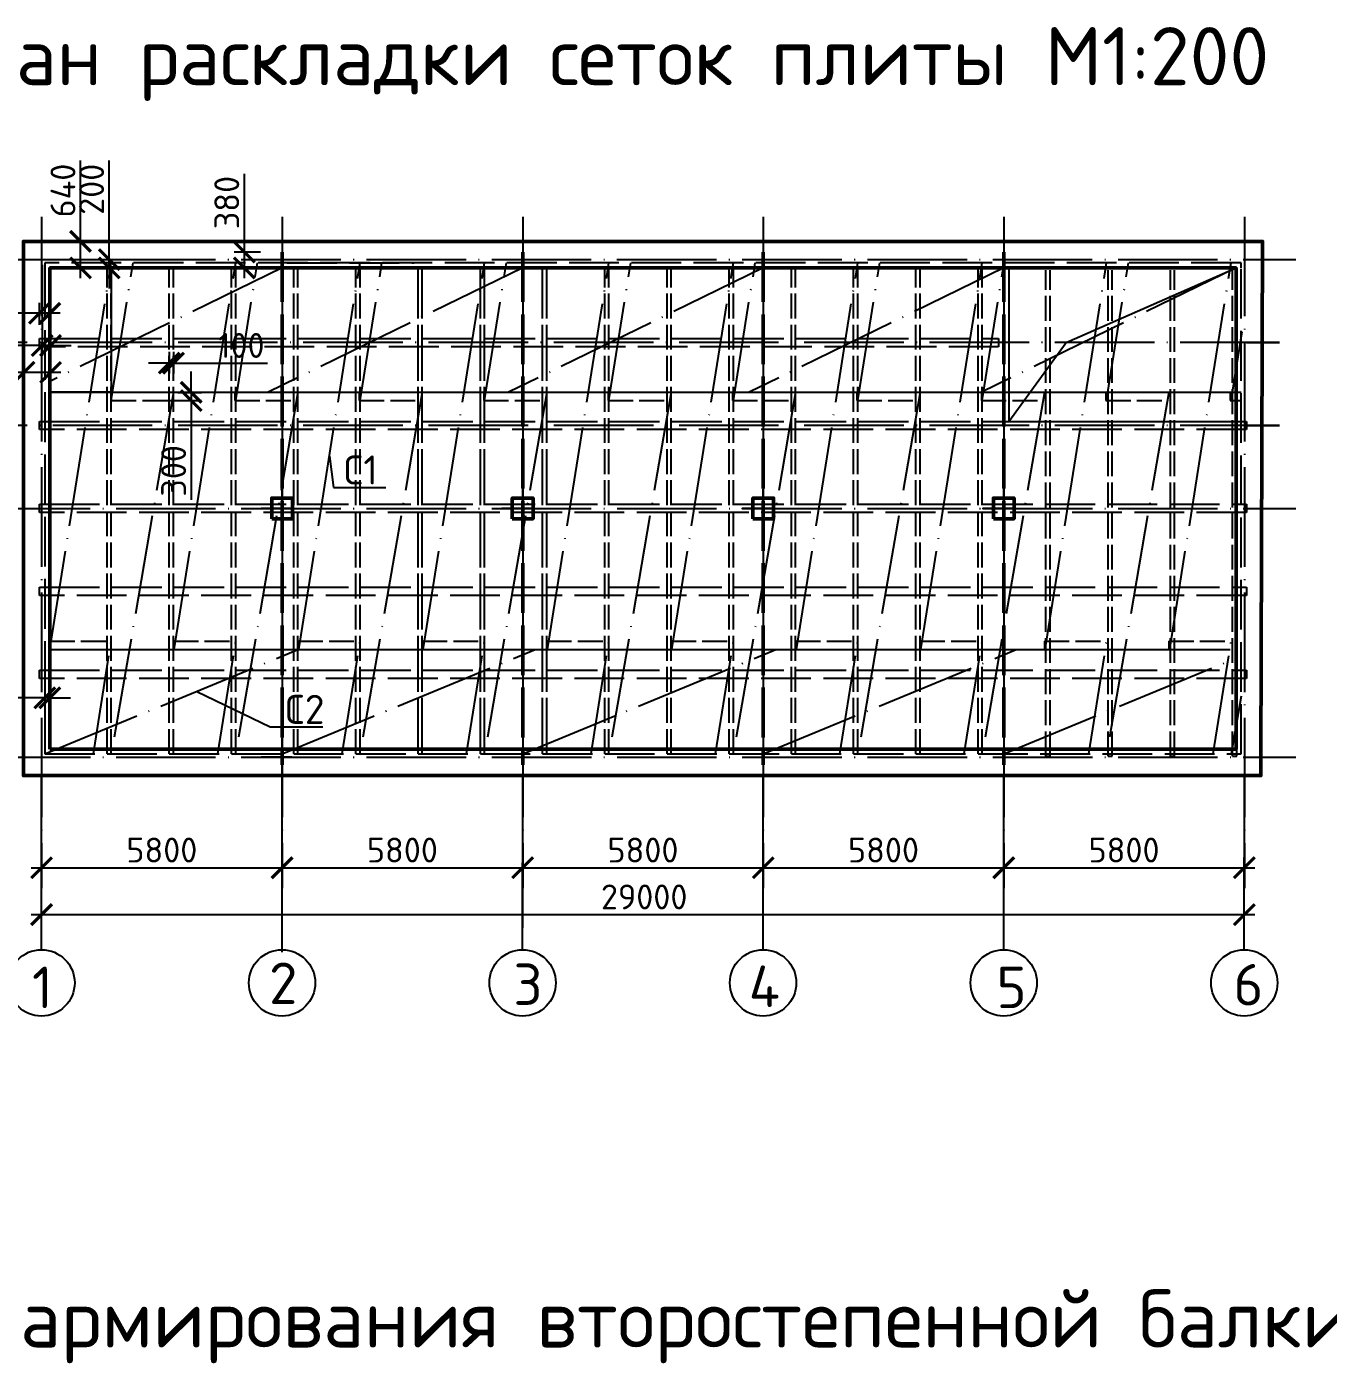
# Model space of a CAD drawing. Header units: millimetres. Extents: x -258556 to -95372, y 16759 to 83599.
# Drawn here: x -127914.4 to -127757.5, y 41656.3 to 41817.4 of the extents above; entities that cross this region are included whole.
import ezdxf

# ---------------------------------------------------------------- set-up
doc = ezdxf.new("R2010")
doc.units = ezdxf.units.MM
doc.header["$LTSCALE"] = 0.5
doc.linetypes.add('ACAD_ISO02W100', pattern=[15, 12, -3])
doc.linetypes.add('ACAD_ISO04W100', pattern=[30, 24, -3, 0, -3])
for name, color, linetype in [('оси', 7, 'ACAD_ISO04W100'), ('размеры', 7, 'Continuous'), ('Тонкий', 7, 'Continuous'), ('Штриховка', 7, 'ACAD_ISO02W100')]:
    doc.layers.add(name, color=color, linetype=linetype)
doc.layers.add('ТОЛСТЫЕ', color=1, linetype='Continuous', lineweight=50)
doc.layers.add('ТОНКИЕе', color=7, linetype='Continuous', lineweight=25)
doc.styles.add('3.5', font='isocpeur.ttf', dxfattribs={"height": 3.5})
doc.styles.add('Наклонный 5', font='isocpeur.ttf', dxfattribs={"oblique": 15, "height": 7})
doc.styles.add('Наклонный3.5', font='isocpeur.ttf', dxfattribs={"height": 3})
doc.dimstyles.new('СТРОИТЕЛЬНЫЙ', dxfattribs={"dimtxt": 3.5, "dimasz": 2.5, "dimexe": 1.25, "dimexo": 0.625, "dimtad": 1, "dimdec": 0, "dimlfac": 100, "dimdsep": 46, "dimtxsty": 'Наклонный3.5', "dimblk1": 'ARCHTICK', "dimblk2": 'ARCHTICK', "dimsah": 1, "dimcen": 0, "dimdle": 1.25, "dimadec": 0, "dimazin": 0, "dimtfac": 0.75, "dimtdec": 0, "dimtmove": 0, "dimatfit": 3, "dimldrblk": 'ARCHTICK', "dimfxl": 1, "dimtolj": 1, "dimtzin": 0, "dimarcsym": 0})

# ---------------------------------------------------------------- blocks, each defined once
blk = doc.blocks.new('_ArchTick')
at = {"color": 0, "linetype": 'ByBlock', "const_width": 0.15}
blk.add_lwpolyline([(-0.5, -0.5), (0.5, 0.5)], dxfattribs=at)
blk = doc.blocks.new('*D645')
at = {"layer": 'Defpoints', "color": 0, "transparency": 16777216}
for p in [(-127888.19, 41790.22), (-127885.64, 41790.22), (-127885.64, 41788.32)]:
    blk.add_point(p, dxfattribs=at)
at = {"layer": 'размеры', "color": 0, "lineweight": -2, "transparency": 16777216}
for p, q in [((-127888.19, 41790.22), (-127888.19, 41799.67)), ((-127886.26, 41790.22), (-127889.44, 41790.22)), ((-127888.19, 41787.07), (-127888.19, 41790.22)), ((-127886.26, 41788.32), (-127889.44, 41788.32))]:
    blk.add_line(p, q, dxfattribs=at)
at = {"layer": 'размеры', "color": 0, "lineweight": -2, "transparency": 16777216, "xscale": 2.5, "yscale": 2.5, "zscale": 2.5}
for p, rotation in [((-127888.19, 41790.22), 90), ((-127888.19, 41788.32), 270)]:
    blk.add_blockref('_ArchTick', p, dxfattribs=dict(at, rotation=rotation))
at = {"layer": 'размеры', "color": 0, "transparency": 16777216, "insert": (-127890.31, 41796.2), "char_height": 3, "attachment_point": 5, "rotation": 90, "style": 'Наклонный3.5'}
blk.add_mtext('\\A1;380', dxfattribs=at)
blk = doc.blocks.new('*D646')
at = {"layer": 'Defpoints', "color": 0, "transparency": 16777216}
for p in [(-127914.84, 41791.52), (-127907.94, 41791.52), (-127911.64, 41788.32)]:
    blk.add_point(p, dxfattribs=at)
at = {"layer": 'размеры', "color": 0, "lineweight": -2, "transparency": 16777216}
for p, q in [((-127907.94, 41791.52), (-127907.94, 41801.27)), ((-127914.21, 41791.52), (-127906.69, 41791.52)), ((-127907.94, 41787.07), (-127907.94, 41791.52)), ((-127911.01, 41788.32), (-127906.69, 41788.32))]:
    blk.add_line(p, q, dxfattribs=at)
at = {"layer": 'размеры', "color": 0, "lineweight": -2, "transparency": 16777216, "xscale": 2.5, "yscale": 2.5, "zscale": 2.5}
for p, rotation in [((-127907.94, 41791.52), 90), ((-127907.94, 41788.32), 270)]:
    blk.add_blockref('_ArchTick', p, dxfattribs=dict(at, rotation=rotation))
at = {"layer": 'размеры', "color": 0, "transparency": 16777216, "insert": (-127910.06, 41797.65), "char_height": 3, "attachment_point": 5, "rotation": 90, "style": 'Наклонный3.5'}
blk.add_mtext('\\A1;640', dxfattribs=at)
blk = doc.blocks.new('*D647')
at = {"layer": 'Defpoints', "color": 0, "transparency": 16777216}
for p in [(-127912.64, 41789.32), (-127904.48, 41789.32), (-127911.32, 41788.32)]:
    blk.add_point(p, dxfattribs=at)
at = {"layer": 'размеры', "color": 0, "lineweight": -2, "transparency": 16777216}
for p, q in [((-127904.48, 41789.32), (-127904.48, 41801.27)), ((-127912.01, 41789.32), (-127903.23, 41789.32)), ((-127904.48, 41788.32), (-127904.48, 41789.32)), ((-127910.7, 41788.32), (-127903.23, 41788.32)), ((-127904.48, 41788.32), (-127904.48, 41785.82))]:
    blk.add_line(p, q, dxfattribs=at)
at = {"layer": 'размеры', "color": 0, "lineweight": -2, "transparency": 16777216, "xscale": 2.5, "yscale": 2.5, "zscale": 2.5}
for p, rotation in [((-127904.48, 41789.32), 270), ((-127904.48, 41788.32), 90)]:
    blk.add_blockref('_ArchTick', p, dxfattribs=dict(at, rotation=rotation))
at = {"layer": 'размеры', "color": 0, "transparency": 16777216, "insert": (-127906.61, 41797.8), "char_height": 3, "attachment_point": 5, "rotation": 90, "style": 'Наклонный3.5'}
blk.add_mtext('\\A1;200', dxfattribs=at)
blk = doc.blocks.new('*D648')
at = {"layer": 'Defpoints', "color": 0, "transparency": 16777216}
for p in [(-127896.84, 41773.32), (-127900.54, 41772.32), (-127894.6, 41772.32)]:
    blk.add_point(p, dxfattribs=at)
at = {"layer": 'размеры', "color": 0, "lineweight": -2, "transparency": 16777216}
for p, q in [((-127894.6, 41773.32), (-127894.6, 41775.82)), ((-127896.21, 41773.32), (-127893.35, 41773.32)), ((-127894.6, 41773.32), (-127894.6, 41772.32)), ((-127899.91, 41772.32), (-127893.35, 41772.32)), ((-127894.6, 41772.32), (-127894.6, 41760.37))]:
    blk.add_line(p, q, dxfattribs=at)
at = {"layer": 'размеры', "color": 0, "lineweight": -2, "transparency": 16777216, "xscale": 2.5, "yscale": 2.5, "zscale": 2.5}
for p, rotation in [((-127894.6, 41773.32), 270), ((-127894.6, 41772.32), 90)]:
    blk.add_blockref('_ArchTick', p, dxfattribs=dict(at, rotation=rotation))
at = {"layer": 'размеры', "color": 0, "transparency": 16777216, "insert": (-127896.72, 41763.85), "char_height": 3, "attachment_point": 5, "rotation": 90, "style": 'Наклонный3.5'}
blk.add_mtext('\\A1;300', dxfattribs=at)
blk = doc.blocks.new('*D649')
at = {"layer": 'Defpoints', "color": 0, "transparency": 16777216}
for p in [(-127897.24, 41778.82), (-127896.74, 41778.82), (-127896.74, 41776.84)]:
    blk.add_point(p, dxfattribs=at)
at = {"layer": 'размеры', "color": 0, "lineweight": -2, "transparency": 16777216}
for p, q in [((-127897.24, 41778.2), (-127897.24, 41775.59)), ((-127896.74, 41778.2), (-127896.74, 41775.59)), ((-127897.24, 41776.84), (-127899.74, 41776.84)), ((-127897.24, 41776.84), (-127896.74, 41776.84)), ((-127896.74, 41776.84), (-127885.39, 41776.84))]:
    blk.add_line(p, q, dxfattribs=at)
at = {"layer": 'размеры', "color": 0, "lineweight": -2, "transparency": 16777216, "xscale": 2.5, "yscale": 2.5, "zscale": 2.5}
blk.add_blockref('_ArchTick', (-127897.24, 41776.84), dxfattribs=at)
at = {"layer": 'размеры', "color": 0, "lineweight": -2, "transparency": 16777216, "xscale": 2.5, "yscale": 2.5, "zscale": 2.5, "rotation": 180}
blk.add_blockref('_ArchTick', (-127896.74, 41776.84), dxfattribs=at)
at = {"layer": 'размеры', "color": 0, "transparency": 16777216, "insert": (-127888.56, 41778.97), "char_height": 3, "attachment_point": 5, "style": 'Наклонный3.5'}
blk.add_mtext('\\A1;100', dxfattribs=at)
blk = doc.blocks.new('*D662')
at = {"layer": 'Defpoints', "color": 0, "transparency": 16777216}
for p in [(-127912.89, 41782.85), (-127912.89, 41780.82), (-127911.64, 41780.82)]:
    blk.add_point(p, dxfattribs=at)
at = {"layer": 'размеры', "color": 0, "lineweight": -2, "transparency": 16777216}
for p, q in [((-127912.89, 41781.45), (-127912.89, 41784.1)), ((-127911.64, 41781.45), (-127911.64, 41784.1)), ((-127912.89, 41782.85), (-127922.34, 41782.85)), ((-127910.39, 41782.85), (-127912.89, 41782.85))]:
    blk.add_line(p, q, dxfattribs=at)
at = {"layer": 'размеры', "color": 0, "lineweight": -2, "transparency": 16777216, "xscale": 2.5, "yscale": 2.5, "zscale": 2.5, "rotation": 180}
blk.add_blockref('_ArchTick', (-127912.89, 41782.85), dxfattribs=at)
at = {"layer": 'размеры', "color": 0, "lineweight": -2, "transparency": 16777216, "xscale": 2.5, "yscale": 2.5, "zscale": 2.5}
blk.add_blockref('_ArchTick', (-127911.64, 41782.85), dxfattribs=at)
at = {"layer": 'размеры', "color": 0, "transparency": 16777216, "insert": (-127918.86, 41784.98), "char_height": 3, "attachment_point": 5, "style": 'Наклонный3.5'}
blk.add_mtext('\\A1;250', dxfattribs=at)
blk = doc.blocks.new('*D663')
at = {"layer": 'Defpoints', "color": 0, "transparency": 16777216}
for p in [(-127912.56, 41789.32), (-127911.56, 41788.32), (-127912.56, 41778.96)]:
    blk.add_point(p, dxfattribs=at)
at = {"layer": 'размеры', "color": 0, "lineweight": -2, "transparency": 16777216}
for p, q in [((-127912.56, 41788.7), (-127912.56, 41777.71)), ((-127911.56, 41787.7), (-127911.56, 41777.71)), ((-127912.56, 41778.96), (-127924.51, 41778.96)), ((-127911.56, 41778.96), (-127912.56, 41778.96)), ((-127911.56, 41778.96), (-127909.06, 41778.96))]:
    blk.add_line(p, q, dxfattribs=at)
at = {"layer": 'размеры', "color": 0, "lineweight": -2, "transparency": 16777216, "xscale": 2.5, "yscale": 2.5, "zscale": 2.5}
blk.add_blockref('_ArchTick', (-127912.56, 41778.96), dxfattribs=at)
at = {"layer": 'размеры', "color": 0, "lineweight": -2, "transparency": 16777216, "xscale": 2.5, "yscale": 2.5, "zscale": 2.5, "rotation": 180}
blk.add_blockref('_ArchTick', (-127911.56, 41778.96), dxfattribs=at)
at = {"layer": 'размеры', "color": 0, "transparency": 16777216, "insert": (-127921.04, 41781.08), "char_height": 3, "attachment_point": 5, "style": 'Наклонный3.5'}
blk.add_mtext('\\A1;200', dxfattribs=at)
blk = doc.blocks.new('*D664')
at = {"layer": 'Defpoints', "color": 0, "transparency": 16777216}
for p in [(-127914.76, 41789.32), (-127911.56, 41788.32), (-127914.76, 41775.73)]:
    blk.add_point(p, dxfattribs=at)
at = {"layer": 'размеры', "color": 0, "lineweight": -2, "transparency": 16777216}
for p, q in [((-127914.76, 41788.7), (-127914.76, 41774.48)), ((-127911.56, 41787.7), (-127911.56, 41774.48)), ((-127914.76, 41775.73), (-127924.51, 41775.73)), ((-127910.31, 41775.73), (-127914.76, 41775.73))]:
    blk.add_line(p, q, dxfattribs=at)
at = {"layer": 'размеры', "color": 0, "lineweight": -2, "transparency": 16777216, "xscale": 2.5, "yscale": 2.5, "zscale": 2.5, "rotation": 180}
blk.add_blockref('_ArchTick', (-127914.76, 41775.73), dxfattribs=at)
at = {"layer": 'размеры', "color": 0, "lineweight": -2, "transparency": 16777216, "xscale": 2.5, "yscale": 2.5, "zscale": 2.5}
blk.add_blockref('_ArchTick', (-127911.56, 41775.73), dxfattribs=at)
at = {"layer": 'размеры', "color": 0, "transparency": 16777216, "insert": (-127920.89, 41777.86), "char_height": 3, "attachment_point": 5, "style": 'Наклонный3.5'}
blk.add_mtext('\\A1;640', dxfattribs=at)
blk = doc.blocks.new('*D666')
at = {"layer": 'Defpoints', "color": 0, "transparency": 16777216}
for p in [(-127883.64, 41716.01), (-127912.64, 41708.13), (-127883.64, 41708.13)]:
    blk.add_point(p, dxfattribs=at)
at = {"layer": 'размеры', "color": 0, "lineweight": -2, "transparency": 16777216}
for p, q in [((-127912.64, 41708.75), (-127912.64, 41717.26)), ((-127883.64, 41708.75), (-127883.64, 41717.26)), ((-127913.89, 41716.01), (-127882.39, 41716.01))]:
    blk.add_line(p, q, dxfattribs=at)
at = {"layer": 'размеры', "color": 0, "lineweight": -2, "transparency": 16777216, "xscale": 2.5, "yscale": 2.5, "zscale": 2.5, "rotation": 180}
blk.add_blockref('_ArchTick', (-127912.64, 41716.01), dxfattribs=at)
at = {"layer": 'размеры', "color": 0, "lineweight": -2, "transparency": 16777216, "xscale": 2.5, "yscale": 2.5, "zscale": 2.5}
blk.add_blockref('_ArchTick', (-127883.64, 41716.01), dxfattribs=at)
at = {"layer": 'размеры', "color": 0, "transparency": 16777216, "insert": (-127898.14, 41718.14), "char_height": 3, "attachment_point": 5, "style": 'Наклонный3.5'}
blk.add_mtext('\\A1;5800', dxfattribs=at)
blk = doc.blocks.new('*D667')
at = {"layer": 'Defpoints', "color": 0, "transparency": 16777216}
for p in [(-127883.64, 41716.01), (-127854.64, 41716.01), (-127854.64, 41708.13)]:
    blk.add_point(p, dxfattribs=at)
at = {"layer": 'размеры', "color": 0, "lineweight": -2, "transparency": 16777216}
for p, q in [((-127883.64, 41716.64), (-127883.64, 41717.26)), ((-127854.64, 41708.75), (-127854.64, 41717.26)), ((-127884.89, 41716.01), (-127853.39, 41716.01))]:
    blk.add_line(p, q, dxfattribs=at)
at = {"layer": 'размеры', "color": 0, "lineweight": -2, "transparency": 16777216, "xscale": 2.5, "yscale": 2.5, "zscale": 2.5, "rotation": 180}
blk.add_blockref('_ArchTick', (-127883.64, 41716.01), dxfattribs=at)
at = {"layer": 'размеры', "color": 0, "lineweight": -2, "transparency": 16777216, "xscale": 2.5, "yscale": 2.5, "zscale": 2.5}
blk.add_blockref('_ArchTick', (-127854.64, 41716.01), dxfattribs=at)
at = {"layer": 'размеры', "color": 0, "transparency": 16777216, "insert": (-127869.14, 41718.14), "char_height": 3, "attachment_point": 5, "style": 'Наклонный3.5'}
blk.add_mtext('\\A1;5800', dxfattribs=at)
blk = doc.blocks.new('*D668')
at = {"layer": 'Defpoints', "color": 0, "transparency": 16777216}
for p in [(-127825.64, 41716.01), (-127854.64, 41711.12), (-127825.64, 41708.13)]:
    blk.add_point(p, dxfattribs=at)
at = {"layer": 'размеры', "color": 0, "lineweight": -2, "transparency": 16777216}
for p, q in [((-127854.64, 41711.74), (-127854.64, 41717.26)), ((-127825.64, 41708.75), (-127825.64, 41717.26)), ((-127855.89, 41716.01), (-127824.39, 41716.01))]:
    blk.add_line(p, q, dxfattribs=at)
at = {"layer": 'размеры', "color": 0, "lineweight": -2, "transparency": 16777216, "xscale": 2.5, "yscale": 2.5, "zscale": 2.5, "rotation": 180}
blk.add_blockref('_ArchTick', (-127854.64, 41716.01), dxfattribs=at)
at = {"layer": 'размеры', "color": 0, "lineweight": -2, "transparency": 16777216, "xscale": 2.5, "yscale": 2.5, "zscale": 2.5}
blk.add_blockref('_ArchTick', (-127825.64, 41716.01), dxfattribs=at)
at = {"layer": 'размеры', "color": 0, "transparency": 16777216, "insert": (-127840.14, 41718.14), "char_height": 3, "attachment_point": 5, "style": 'Наклонный3.5'}
blk.add_mtext('\\A1;5800', dxfattribs=at)
blk = doc.blocks.new('*D669')
at = {"layer": 'Defpoints', "color": 0, "transparency": 16777216}
for p in [(-127796.64, 41716.01), (-127825.64, 41711.12), (-127796.64, 41708.13)]:
    blk.add_point(p, dxfattribs=at)
at = {"layer": 'размеры', "color": 0, "lineweight": -2, "transparency": 16777216}
for p, q in [((-127825.64, 41711.74), (-127825.64, 41717.26)), ((-127796.64, 41708.75), (-127796.64, 41717.26)), ((-127826.89, 41716.01), (-127795.39, 41716.01))]:
    blk.add_line(p, q, dxfattribs=at)
at = {"layer": 'размеры', "color": 0, "lineweight": -2, "transparency": 16777216, "xscale": 2.5, "yscale": 2.5, "zscale": 2.5, "rotation": 180}
blk.add_blockref('_ArchTick', (-127825.64, 41716.01), dxfattribs=at)
at = {"layer": 'размеры', "color": 0, "lineweight": -2, "transparency": 16777216, "xscale": 2.5, "yscale": 2.5, "zscale": 2.5}
blk.add_blockref('_ArchTick', (-127796.64, 41716.01), dxfattribs=at)
at = {"layer": 'размеры', "color": 0, "transparency": 16777216, "insert": (-127811.14, 41718.14), "char_height": 3, "attachment_point": 5, "style": 'Наклонный3.5'}
blk.add_mtext('\\A1;5800', dxfattribs=at)
blk = doc.blocks.new('*D670')
at = {"layer": 'Defpoints', "color": 0, "transparency": 16777216}
for p in [(-127767.64, 41716.01), (-127796.64, 41711.12), (-127767.64, 41708.13)]:
    blk.add_point(p, dxfattribs=at)
at = {"layer": 'размеры', "color": 0, "lineweight": -2, "transparency": 16777216}
for p, q in [((-127796.64, 41711.74), (-127796.64, 41717.26)), ((-127767.64, 41708.75), (-127767.64, 41717.26)), ((-127797.89, 41716.01), (-127766.39, 41716.01))]:
    blk.add_line(p, q, dxfattribs=at)
at = {"layer": 'размеры', "color": 0, "lineweight": -2, "transparency": 16777216, "xscale": 2.5, "yscale": 2.5, "zscale": 2.5, "rotation": 180}
blk.add_blockref('_ArchTick', (-127796.64, 41716.01), dxfattribs=at)
at = {"layer": 'размеры', "color": 0, "lineweight": -2, "transparency": 16777216, "xscale": 2.5, "yscale": 2.5, "zscale": 2.5}
blk.add_blockref('_ArchTick', (-127767.64, 41716.01), dxfattribs=at)
at = {"layer": 'размеры', "color": 0, "transparency": 16777216, "insert": (-127782.14, 41718.14), "char_height": 3, "attachment_point": 5, "style": 'Наклонный3.5'}
blk.add_mtext('\\A1;5800', dxfattribs=at)
blk = doc.blocks.new('*D673')
at = {"layer": 'Defpoints', "color": 0, "transparency": 16777216}
for p in [(-127767.64, 41710.36), (-127912.64, 41708.13), (-127767.64, 41708.13)]:
    blk.add_point(p, dxfattribs=at)
at = {"layer": 'размеры', "color": 0, "lineweight": -2, "transparency": 16777216}
for p, q in [((-127912.64, 41708.75), (-127912.64, 41711.61)), ((-127767.64, 41708.75), (-127767.64, 41711.61)), ((-127913.89, 41710.36), (-127766.39, 41710.36))]:
    blk.add_line(p, q, dxfattribs=at)
at = {"layer": 'размеры', "color": 0, "lineweight": -2, "transparency": 16777216, "xscale": 2.5, "yscale": 2.5, "zscale": 2.5, "rotation": 180}
blk.add_blockref('_ArchTick', (-127912.64, 41710.36), dxfattribs=at)
at = {"layer": 'размеры', "color": 0, "lineweight": -2, "transparency": 16777216, "xscale": 2.5, "yscale": 2.5, "zscale": 2.5}
blk.add_blockref('_ArchTick', (-127767.64, 41710.36), dxfattribs=at)
at = {"layer": 'размеры', "color": 0, "transparency": 16777216, "insert": (-127839.99, 41712.49), "char_height": 3, "attachment_point": 5, "style": 'Наклонный3.5'}
blk.add_mtext('\\A1;29000', dxfattribs=at)
blk = doc.blocks.new('*D680')
at = {"layer": 'Defpoints', "color": 0, "transparency": 16777216}
for p in [(-127912.24, 41738.82), (-127911.64, 41738.82), (-127912.24, 41736.49)]:
    blk.add_point(p, dxfattribs=at)
at = {"layer": 'размеры', "color": 0, "lineweight": -2, "transparency": 16777216}
for p, q in [((-127912.24, 41738.2), (-127912.24, 41735.24)), ((-127911.64, 41738.2), (-127911.64, 41735.24)), ((-127912.24, 41736.49), (-127923.59, 41736.49)), ((-127911.64, 41736.49), (-127912.24, 41736.49)), ((-127911.64, 41736.49), (-127909.14, 41736.49))]:
    blk.add_line(p, q, dxfattribs=at)
at = {"layer": 'размеры', "color": 0, "lineweight": -2, "transparency": 16777216, "xscale": 2.5, "yscale": 2.5, "zscale": 2.5}
blk.add_blockref('_ArchTick', (-127912.24, 41736.49), dxfattribs=at)
at = {"layer": 'размеры', "color": 0, "lineweight": -2, "transparency": 16777216, "xscale": 2.5, "yscale": 2.5, "zscale": 2.5, "rotation": 180}
blk.add_blockref('_ArchTick', (-127911.64, 41736.49), dxfattribs=at)
at = {"layer": 'размеры', "color": 0, "transparency": 16777216, "insert": (-127920.41, 41738.62), "char_height": 3, "attachment_point": 5, "style": 'Наклонный3.5'}
blk.add_mtext('\\A1;120', dxfattribs=at)

msp = doc.modelspace()

# ---------------------------------------------------------------- linework, layer by layer
at = {"layer": 'оси', "color": 7}
for points in [[(-127912.63718, 41794.48964), (-127912.63718, 41713.55239)], [(-127912.63718, 41794.48964), (-127912.63718, 41713.55239)], [(-127883.63718, 41794.48964), (-127883.63718, 41713.55239)], [(-127883.63718, 41794.48964), (-127883.63718, 41713.55239)], [(-127854.63718, 41794.48964), (-127854.63718, 41713.55239)], [(-127854.63718, 41794.48964), (-127854.63718, 41713.55239)], [(-127825.63718, 41794.48964), (-127825.63718, 41713.55239)], [(-127825.63718, 41794.48964), (-127825.63718, 41713.55239)], [(-127796.63718, 41794.48964), (-127796.63718, 41713.55239)], [(-127796.63718, 41794.48964), (-127796.63718, 41713.55239)], [(-127767.63718, 41794.48964), (-127767.63718, 41713.55239)], [(-127933.86765, 41789.32092), (-127761.4492, 41789.32092)], [(-127911.63718, 41742.32092), (-127904.23718, 41788.92092)], [(-127904.23718, 41772.32092), (-127901.60113, 41788.92092)], [(-127896.63718, 41742.32092), (-127889.23718, 41788.92092)], [(-127889.23718, 41772.32092), (-127886.60113, 41788.92092)], [(-127881.63718, 41742.32092), (-127874.23718, 41788.92092)], [(-127874.23718, 41772.32092), (-127871.60113, 41788.92092)], [(-127866.63718, 41742.32092), (-127859.23718, 41788.92092)], [(-127859.23718, 41772.32092), (-127856.60113, 41788.92092)], [(-127851.63718, 41742.32092), (-127844.23718, 41788.92092)], [(-127844.23718, 41772.32092), (-127841.60113, 41788.92092)], [(-127836.63718, 41742.32092), (-127829.23718, 41788.92092)], [(-127829.23718, 41772.32092), (-127826.60113, 41788.92092)], [(-127821.63718, 41742.32092), (-127814.23718, 41788.92092)], [(-127814.23718, 41772.32092), (-127811.60113, 41788.92092)], [(-127806.63718, 41742.32092), (-127799.23718, 41788.92092)], [(-127799.23718, 41772.32092), (-127796.60113, 41788.92092)], [(-127791.63718, 41742.32092), (-127784.23718, 41788.92092)], [(-127784.23718, 41772.32092), (-127781.60113, 41788.92092)], [(-127776.63718, 41742.32092), (-127769.23718, 41788.92092)], [(-127883.63718, 41788.32092), (-127911.56082, 41774.67745)], [(-127854.63718, 41788.32092), (-127885.33718, 41773.32092)], [(-127825.63718, 41788.32092), (-127856.33718, 41773.32092)], [(-127796.63718, 41788.32092), (-127827.33718, 41773.32092)], [(-127768.63718, 41788.32092), (-127799.33718, 41773.32092)], [(-127767.38718, 41779.32092), (-127763.38718, 41779.32092), (-127917.44364, 41779.32092)], [(-127769.23718, 41772.32092), (-127767.91916, 41780.62092)], [(-127896.73718, 41773.32092), (-127904.23718, 41729.72092)], [(-127881.73718, 41773.32092), (-127889.23718, 41729.72092)], [(-127866.73718, 41773.32092), (-127874.23718, 41729.72092)], [(-127851.73718, 41773.32092), (-127859.23718, 41729.72092)], [(-127836.73718, 41773.32092), (-127844.23718, 41729.72092)], [(-127821.73718, 41773.32092), (-127829.23718, 41729.72092)], [(-127806.73718, 41773.32092), (-127814.23718, 41729.72092)], [(-127791.73718, 41773.32092), (-127799.23718, 41729.72092)], [(-127776.73718, 41773.32092), (-127784.23718, 41729.72092)], [(-127767.38718, 41769.32092), (-127763.38718, 41769.32092), (-127917.44364, 41769.32092)], [(-127877.93718, 41765.62092), (-127877.44596, 41761.85025), (-127871.11937, 41761.85025)], [(-127933.86226, 41759.32092), (-127761.4492, 41759.32092)], [(-127912.23718, 41729.72092), (-127881.73718, 41742.32092)], [(-127906.39684, 41729.72092), (-127904.23718, 41743.32092)], [(-127891.39684, 41729.72092), (-127889.23718, 41743.32092)], [(-127883.63718, 41729.72092), (-127853.13718, 41742.32092)], [(-127876.39684, 41729.72092), (-127874.23718, 41743.32092)], [(-127861.39684, 41729.72092), (-127859.23718, 41743.32092)], [(-127854.63718, 41729.72092), (-127824.13718, 41742.32092)], [(-127846.39684, 41729.72092), (-127844.23718, 41743.32092)], [(-127831.39684, 41729.72092), (-127829.23718, 41743.32092)], [(-127825.63718, 41729.72092), (-127795.13718, 41742.32092)], [(-127816.39684, 41729.72092), (-127814.23718, 41743.32092)], [(-127801.39684, 41729.72092), (-127799.23718, 41743.32092)], [(-127786.39684, 41729.72092), (-127784.23718, 41743.32092)], [(-127771.39684, 41729.72092), (-127769.23718, 41743.32092)], [(-127796.63718, 41729.72092), (-127768.63718, 41741.28813)], [(-127893.92139, 41737.24281), (-127885.07398, 41732.99055), (-127878.74739, 41732.99055)], [(-127768.03718, 41736.69692), (-127769.23718, 41729.72092)], [(-127933.86007, 41729.32092), (-127761.4492, 41729.32092)], [(-127933.86007, 41729.32092), (-127761.4492, 41729.32092)]]:
    msp.add_lwpolyline(points, dxfattribs=at)
at = {"layer": 'ТОЛСТЫЕ', "color": 7}
for points in [[(-127914.83718, 41729.32092), (-127914.83718, 41729.32092), (-127914.83718, 41789.32092), (-127914.83718, 41791.52092), (-127767.63718, 41791.52092), (-127765.43718, 41791.52092), (-127765.62964, 41729.32092), (-127765.62964, 41727.12092), (-127914.83718, 41727.12092), (-127914.83718, 41729.32092)], [(-127911.63718, 41730.32092), (-127911.63718, 41730.32092), (-127911.63718, 41788.32092), (-127911.63718, 41788.32092), (-127768.63718, 41788.32092), (-127768.63718, 41788.32092), (-127768.63718, 41788.32092), (-127768.63718, 41730.32092), (-127768.63718, 41730.32092), (-127768.63718, 41730.32092), (-127911.63718, 41730.32092)], [(-127884.88718, 41758.07092), (-127884.88718, 41760.57092), (-127882.38718, 41760.57092), (-127882.38718, 41758.07092), (-127884.88718, 41758.07092)], [(-127855.88718, 41758.07092), (-127855.88718, 41760.57092), (-127853.38718, 41760.57092), (-127853.38718, 41758.07092), (-127855.88718, 41758.07092)], [(-127826.88718, 41758.07092), (-127826.88718, 41760.57092), (-127824.38718, 41760.57092), (-127824.38718, 41758.07092), (-127826.88718, 41758.07092)], [(-127797.88718, 41758.07092), (-127797.88718, 41760.57092), (-127795.38718, 41760.57092), (-127795.38718, 41758.07092), (-127797.88718, 41758.07092)]]:
    msp.add_lwpolyline(points, dxfattribs=at)
at = {"layer": 'ТОЛСТЫЕ', "color": 7, "linetype": 'ACAD_ISO02W100'}
for points in [[(-127883.63718, 41790.22092), (-127883.63718, 41730.32092), (-127883.63718, 41728.42092)], [(-127854.63718, 41790.22092), (-127854.63718, 41730.32092), (-127854.63718, 41728.42092)], [(-127825.63718, 41790.22092), (-127825.63718, 41730.32092), (-127825.63718, 41728.42092)], [(-127796.63718, 41790.22092), (-127796.63718, 41730.32092), (-127796.63718, 41728.42092)]]:
    msp.add_lwpolyline(points, dxfattribs=at)
at = {"layer": 'ТОНКИЕе', "color": 7, "linetype": 'ACAD_ISO02W100'}
for points in [[(-127912.23718, 41788.32092), (-127912.23718, 41788.32092), (-127912.23718, 41730.32092), (-127912.23718, 41729.72092), (-127768.63718, 41729.72092), (-127768.03718, 41729.72092), (-127768.03718, 41788.32092), (-127768.03718, 41788.92092), (-127912.23718, 41788.92092), (-127912.23718, 41788.32092)], [(-127867.23718, 41729.72092), (-127867.23718, 41729.72092), (-127867.23718, 41788.32092)], [(-127867.23718, 41729.72092), (-127866.73718, 41729.72092), (-127866.73718, 41788.32092)], [(-127859.73718, 41729.72092), (-127859.73718, 41729.72092), (-127859.73718, 41788.32092)], [(-127859.73718, 41729.72092), (-127859.23718, 41729.72092), (-127859.23718, 41788.32092)], [(-127852.23718, 41729.72092), (-127852.23718, 41729.72092), (-127852.23718, 41788.32092)], [(-127852.23718, 41729.72092), (-127851.73718, 41729.72092), (-127851.73718, 41788.32092)]]:
    msp.add_lwpolyline(points, dxfattribs=at)
at = {"layer": 'ТОНКИЕе', "color": 7}
for points in [[(-127883.63718, 41790.22092), (-127883.63718, 41789.74249)], [(-127904.23718, 41788.32092), (-127904.23718, 41773.32092), (-127903.17813, 41773.32092)], [(-127796.01218, 41788.32092), (-127796.01218, 41769.82092), (-127768.63718, 41769.82092)], [(-127796.01218, 41769.82092), (-127789.11546, 41779.32092), (-127768.63718, 41788.32092)], [(-127904.07839, 41773.32092), (-127911.56082, 41773.32092), (-127768.63718, 41773.32092)], [(-127883.63718, 41758.07092), (-127883.63718, 41756.82852), (-127883.63718, 41761.63124)], [(-127854.63718, 41758.07092), (-127854.63718, 41756.82852), (-127854.63718, 41761.63124)], [(-127825.63718, 41758.07092), (-127825.63718, 41756.82852), (-127825.63718, 41761.63124)], [(-127796.63718, 41758.07092), (-127796.63718, 41756.82852), (-127796.63718, 41761.63124)], [(-127882.45718, 41759.32092), (-127886.15829, 41759.32092), (-127881.11608, 41759.32092)], [(-127853.45718, 41759.32092), (-127857.15829, 41759.32092), (-127852.11608, 41759.32092)], [(-127824.45718, 41759.32092), (-127828.15829, 41759.32092), (-127823.11608, 41759.32092)], [(-127795.45718, 41759.32092), (-127799.15829, 41759.32092), (-127794.11608, 41759.32092)], [(-127911.63718, 41742.32092), (-127769.33718, 41742.32092)], [(-127883.63718, 41728.07092), (-127883.63718, 41726.82852), (-127883.63718, 41731.63124)], [(-127882.45718, 41729.32092), (-127886.15829, 41729.32092), (-127881.11608, 41729.32092)], [(-127912.6475, 41706.12959), (-127912.63718, 41727.12092)], [(-127883.6475, 41705.83719), (-127883.63718, 41726.82852)], [(-127854.6475, 41706.12959), (-127854.63718, 41727.12092)], [(-127825.6475, 41706.12959), (-127825.63718, 41727.12092)], [(-127796.6475, 41706.12959), (-127796.63718, 41727.12092)], [(-127767.6475, 41706.12959), (-127767.63718, 41727.12092)]]:
    msp.add_lwpolyline(points, dxfattribs=at)
at = {"layer": 'ТОНКИЕе', "color": 7, "linetype": 'ACAD_ISO02W100', "ltscale": 0.5}
for points in [[(-127904.73718, 41729.72092), (-127904.73718, 41729.72092), (-127904.73718, 41788.32092)], [(-127904.73718, 41729.72092), (-127904.23718, 41729.72092), (-127904.23718, 41788.32092)], [(-127897.23718, 41729.72092), (-127897.23718, 41729.72092), (-127897.23718, 41788.32092)], [(-127897.23718, 41729.72092), (-127896.73718, 41729.72092), (-127896.73718, 41788.32092)], [(-127889.73718, 41729.72092), (-127889.73718, 41729.72092), (-127889.73718, 41788.32092)], [(-127889.73718, 41729.72092), (-127889.23718, 41729.72092), (-127889.23718, 41788.32092)], [(-127889.73718, 41729.72092), (-127889.73718, 41729.72092), (-127889.73718, 41788.32092)], [(-127889.73718, 41729.72092), (-127889.23718, 41729.72092), (-127889.23718, 41788.32092)], [(-127882.23718, 41729.72092), (-127882.23718, 41729.72092), (-127882.23718, 41788.32092)], [(-127882.23718, 41729.72092), (-127881.73718, 41729.72092), (-127881.73718, 41788.32092)], [(-127882.23718, 41729.72092), (-127882.23718, 41729.72092), (-127882.23718, 41788.32092)], [(-127882.23718, 41729.72092), (-127881.73718, 41729.72092), (-127881.73718, 41788.32092)], [(-127874.73718, 41729.72092), (-127874.73718, 41729.72092), (-127874.73718, 41788.32092)], [(-127874.73718, 41729.72092), (-127874.23718, 41729.72092), (-127874.23718, 41788.32092)], [(-127874.73718, 41729.72092), (-127874.73718, 41729.72092), (-127874.73718, 41788.32092)], [(-127874.73718, 41729.72092), (-127874.23718, 41729.72092), (-127874.23718, 41788.32092)], [(-127867.23718, 41729.72092), (-127867.23718, 41729.72092), (-127867.23718, 41788.32092)], [(-127867.23718, 41729.72092), (-127866.73718, 41729.72092), (-127866.73718, 41788.32092)], [(-127859.73718, 41729.72092), (-127859.73718, 41729.72092), (-127859.73718, 41788.32092)], [(-127859.73718, 41729.72092), (-127859.23718, 41729.72092), (-127859.23718, 41788.32092)], [(-127852.23718, 41729.72092), (-127852.23718, 41729.72092), (-127852.23718, 41788.32092)], [(-127852.23718, 41729.72092), (-127851.73718, 41729.72092), (-127851.73718, 41788.32092)], [(-127844.73718, 41729.72092), (-127844.73718, 41729.72092), (-127844.73718, 41788.32092)], [(-127844.73718, 41729.72092), (-127844.23718, 41729.72092), (-127844.23718, 41788.32092)], [(-127844.73718, 41729.72092), (-127844.73718, 41729.72092), (-127844.73718, 41788.32092)], [(-127844.73718, 41729.72092), (-127844.23718, 41729.72092), (-127844.23718, 41788.32092)], [(-127837.23718, 41729.72092), (-127837.23718, 41729.72092), (-127837.23718, 41788.32092)], [(-127837.23718, 41729.72092), (-127836.73718, 41729.72092), (-127836.73718, 41788.32092)], [(-127837.23718, 41729.72092), (-127837.23718, 41729.72092), (-127837.23718, 41788.32092)], [(-127837.23718, 41729.72092), (-127836.73718, 41729.72092), (-127836.73718, 41788.32092)], [(-127829.73718, 41729.72092), (-127829.73718, 41729.72092), (-127829.73718, 41788.32092)], [(-127829.73718, 41729.72092), (-127829.23718, 41729.72092), (-127829.23718, 41788.32092)], [(-127829.73718, 41729.72092), (-127829.73718, 41729.72092), (-127829.73718, 41788.32092)], [(-127829.73718, 41729.72092), (-127829.23718, 41729.72092), (-127829.23718, 41788.32092)], [(-127822.23718, 41729.72092), (-127822.23718, 41729.72092), (-127822.23718, 41788.32092)], [(-127822.23718, 41729.72092), (-127821.73718, 41729.72092), (-127821.73718, 41788.32092)], [(-127822.23718, 41729.72092), (-127822.23718, 41729.72092), (-127822.23718, 41788.32092)], [(-127822.23718, 41729.72092), (-127821.73718, 41729.72092), (-127821.73718, 41788.32092)], [(-127814.73718, 41729.72092), (-127814.73718, 41729.72092), (-127814.73718, 41788.32092)], [(-127814.73718, 41729.72092), (-127814.23718, 41729.72092), (-127814.23718, 41788.32092)], [(-127814.73718, 41729.72092), (-127814.73718, 41729.72092), (-127814.73718, 41788.32092)], [(-127814.73718, 41729.72092), (-127814.23718, 41729.72092), (-127814.23718, 41788.32092)], [(-127807.23718, 41729.72092), (-127807.23718, 41729.72092), (-127807.23718, 41788.32092)], [(-127807.23718, 41729.72092), (-127806.73718, 41729.72092), (-127806.73718, 41788.32092)], [(-127807.23718, 41729.72092), (-127807.23718, 41729.72092), (-127807.23718, 41788.32092)], [(-127807.23718, 41729.72092), (-127806.73718, 41729.72092), (-127806.73718, 41788.32092)], [(-127799.73718, 41729.72092), (-127799.73718, 41729.72092), (-127799.73718, 41788.32092)], [(-127799.73718, 41729.72092), (-127799.23718, 41729.72092), (-127799.23718, 41788.32092)], [(-127799.73718, 41729.72092), (-127799.73718, 41729.72092), (-127799.73718, 41788.32092)], [(-127799.73718, 41729.72092), (-127799.23718, 41729.72092), (-127799.23718, 41788.32092)], [(-127791.55424, 41729.44703), (-127791.55424, 41729.44703), (-127791.55424, 41788.04703)], [(-127791.55424, 41729.44703), (-127791.05424, 41729.44703), (-127791.05424, 41788.04703)], [(-127791.55424, 41729.44703), (-127791.55424, 41729.44703), (-127791.55424, 41788.04703)], [(-127791.55424, 41729.44703), (-127791.05424, 41729.44703), (-127791.05424, 41788.04703)], [(-127784.05424, 41729.44703), (-127784.05424, 41729.44703), (-127784.05424, 41788.04703)], [(-127784.05424, 41729.44703), (-127783.55424, 41729.44703), (-127783.55424, 41788.04703)], [(-127784.05424, 41729.44703), (-127784.05424, 41729.44703), (-127784.05424, 41788.04703)], [(-127784.05424, 41729.44703), (-127783.55424, 41729.44703), (-127783.55424, 41788.04703)], [(-127776.55424, 41729.44703), (-127776.55424, 41729.44703), (-127776.55424, 41788.04703)], [(-127776.55424, 41729.44703), (-127776.05424, 41729.44703), (-127776.05424, 41788.04703)], [(-127776.55424, 41729.44703), (-127776.55424, 41729.44703), (-127776.55424, 41788.04703)], [(-127776.55424, 41729.44703), (-127776.05424, 41729.44703), (-127776.05424, 41788.04703)], [(-127769.05424, 41729.44703), (-127769.05424, 41729.44703), (-127769.05424, 41788.04703)], [(-127769.05424, 41729.44703), (-127768.55424, 41729.44703), (-127768.55424, 41788.04703)], [(-127904.23718, 41773.32092), (-127904.23718, 41773.32092), (-127896.83718, 41773.32092)], [(-127904.23718, 41773.32092), (-127904.23718, 41772.32092), (-127896.83718, 41772.32092)], [(-127889.33718, 41773.32092), (-127889.33718, 41773.32092), (-127881.93718, 41773.32092)], [(-127889.33718, 41773.32092), (-127889.33718, 41772.32092), (-127881.93718, 41772.32092)], [(-127874.33718, 41773.32092), (-127874.33718, 41773.32092), (-127866.93718, 41773.32092)], [(-127874.33718, 41773.32092), (-127874.33718, 41772.32092), (-127866.93718, 41772.32092)], [(-127859.33718, 41773.32092), (-127859.33718, 41773.32092), (-127851.93718, 41773.32092)], [(-127859.33718, 41773.32092), (-127859.33718, 41772.32092), (-127851.93718, 41772.32092)], [(-127844.33718, 41773.32092), (-127844.33718, 41773.32092), (-127836.93718, 41773.32092)], [(-127844.33718, 41773.32092), (-127844.33718, 41772.32092), (-127836.93718, 41772.32092)], [(-127829.33718, 41773.32092), (-127829.33718, 41773.32092), (-127821.93718, 41773.32092)], [(-127829.33718, 41773.32092), (-127829.33718, 41772.32092), (-127821.93718, 41772.32092)], [(-127814.33718, 41773.32092), (-127814.33718, 41773.32092), (-127806.93718, 41773.32092)], [(-127814.33718, 41773.32092), (-127814.33718, 41772.32092), (-127806.93718, 41772.32092)], [(-127799.33718, 41773.32092), (-127799.33718, 41773.32092), (-127791.93718, 41773.32092)], [(-127799.33718, 41773.32092), (-127799.33718, 41772.32092), (-127791.93718, 41772.32092)], [(-127784.33718, 41773.32092), (-127784.33718, 41773.32092), (-127776.93718, 41773.32092)], [(-127784.33718, 41773.32092), (-127784.33718, 41772.32092), (-127776.93718, 41772.32092)], [(-127769.33718, 41773.32092), (-127769.33718, 41773.32092), (-127768.03718, 41773.32092)], [(-127769.33718, 41773.32092), (-127769.33718, 41772.32092), (-127768.03718, 41772.32092)], [(-127911.63718, 41743.32092), (-127911.63718, 41743.32092), (-127904.23718, 41743.32092)], [(-127911.63718, 41743.32092), (-127911.63718, 41742.32092), (-127904.23718, 41742.32092)], [(-127896.73718, 41743.32092), (-127896.73718, 41743.32092), (-127889.33718, 41743.32092)], [(-127896.73718, 41743.32092), (-127896.73718, 41742.32092), (-127889.33718, 41742.32092)], [(-127881.73718, 41743.32092), (-127881.73718, 41743.32092), (-127874.33718, 41743.32092)], [(-127881.73718, 41743.32092), (-127881.73718, 41742.32092), (-127874.33718, 41742.32092)], [(-127866.73718, 41743.32092), (-127866.73718, 41743.32092), (-127859.33718, 41743.32092)], [(-127866.73718, 41743.32092), (-127866.73718, 41742.32092), (-127859.33718, 41742.32092)], [(-127851.73718, 41743.32092), (-127851.73718, 41743.32092), (-127844.33718, 41743.32092)], [(-127851.73718, 41743.32092), (-127851.73718, 41742.32092), (-127844.33718, 41742.32092)], [(-127836.73718, 41743.32092), (-127836.73718, 41743.32092), (-127829.33718, 41743.32092)], [(-127836.73718, 41743.32092), (-127836.73718, 41742.32092), (-127829.33718, 41742.32092)], [(-127821.73718, 41743.32092), (-127821.73718, 41743.32092), (-127814.33718, 41743.32092)], [(-127821.73718, 41743.32092), (-127821.73718, 41742.32092), (-127814.33718, 41742.32092)], [(-127806.73718, 41743.32092), (-127806.73718, 41743.32092), (-127799.33718, 41743.32092)], [(-127806.73718, 41743.32092), (-127806.73718, 41742.32092), (-127799.33718, 41742.32092)], [(-127791.73718, 41743.32092), (-127791.73718, 41743.32092), (-127784.33718, 41743.32092)], [(-127791.73718, 41743.32092), (-127791.73718, 41742.32092), (-127784.33718, 41742.32092)], [(-127776.73718, 41743.32092), (-127776.73718, 41743.32092), (-127769.33718, 41743.32092)], [(-127776.73718, 41743.32092), (-127776.73718, 41742.32092), (-127769.33718, 41742.32092)]]:
    msp.add_lwpolyline(points, dxfattribs=at)
at = {"layer": 'ТОНКИЕе', "color": 7}
for centre in [(-127912.64947, 41702.12959), (-127883.64947, 41702.12959), (-127854.64947, 41702.12959), (-127825.64947, 41702.12959), (-127796.64947, 41702.12959), (-127767.64947, 41702.12959)]:
    msp.add_circle(centre, 4, dxfattribs=at)
at = {"layer": 'Штриховка', "color": 7}
for points in [[(-127883.01218, 41788.92092), (-127867.71014, 41788.92092)], [(-127911.63718, 41779.32092), (-127911.63718, 41779.82092), (-127797.26218, 41779.82092), (-127797.26218, 41779.82092), (-127797.26218, 41778.82092), (-127911.63718, 41778.82092), (-127912.88718, 41778.82092), (-127912.88718, 41779.82092), (-127911.63718, 41779.82092)], [(-127911.63718, 41769.32092), (-127911.63718, 41769.82092), (-127768.63718, 41769.82092), (-127767.38718, 41769.82092), (-127767.38718, 41768.82092), (-127911.63718, 41768.82092), (-127912.88718, 41768.82092), (-127912.88718, 41769.82092), (-127911.63718, 41769.82092)], [(-127911.63718, 41759.32092), (-127911.63718, 41759.82092), (-127768.63718, 41759.82092), (-127767.38718, 41759.82092), (-127767.38718, 41758.82092), (-127911.63718, 41758.82092), (-127912.88718, 41758.82092), (-127912.88718, 41759.82092), (-127911.63718, 41759.82092)], [(-127911.63718, 41749.32092), (-127911.63718, 41749.82092), (-127768.63718, 41749.82092), (-127767.38718, 41749.82092), (-127767.38718, 41748.82092), (-127911.63718, 41748.82092), (-127912.88718, 41748.82092), (-127912.88718, 41749.82092), (-127911.63718, 41749.82092)], [(-127911.63718, 41739.32092), (-127911.63718, 41739.82092), (-127768.63718, 41739.82092), (-127767.38718, 41739.82092), (-127767.38718, 41738.82092), (-127911.63718, 41738.82092), (-127912.88718, 41738.82092), (-127912.88718, 41739.82092), (-127911.63718, 41739.82092)]]:
    msp.add_lwpolyline(points, dxfattribs=at)

# ---------------------------------------------------------------- texts
at = {"layer": 'оси', "color": 7, "char_height": 3.5, "attachment_point": 1, "style": 'Наклонный3.5'}
for s, width, insert in [('С1', 3.2529675, (-127876.19531, 41765.70954)), ('С2', 3.7712098, (-127883.26002, 41736.84876))]:
    msp.add_mtext_dynamic_manual_height_columns(s, width=width, gutter_width=17.5, heights=[0], dxfattribs=dict(at, insert=insert))
at = {"layer": 'ТОНКИЕе', "color": 7, "insert": (-127927.26465, 41817.35041), "char_height": 7, "width": 336.4736202, "attachment_point": 1, "style": '3.5'}
msp.add_mtext('План раскладки сеток плиты М1:200', dxfattribs=at)
at = {"layer": 'ТОНКИЕе', "color": 7, "char_height": 5, "attachment_point": 1, "style": 'Наклонный 5'}
for s, insert in [('{\\Q0;1}', (-127913.79233, 41704.08523)), ('{\\Q0;2}', (-127885.21226, 41704.58193)), ('{\\Q0;3}', (-127855.76211, 41704.45776)), ('{\\Q0;4}', (-127827.3796, 41704.21239)), ('{\\Q0;5}', (-127797.52938, 41704.0844)), ('{\\Q0;6}', (-127768.9569, 41704.40238))]:
    msp.add_mtext_dynamic_manual_height_columns(s, width=2.0862544, gutter_width=35, heights=[0], dxfattribs=dict(at, insert=insert))
at = {"layer": 'Тонкий', "color": 7, "insert": (-127943.9752, 41665.16869), "char_height": 7, "attachment_point": 1, "style": 'Наклонный3.5'}
msp.add_mtext_dynamic_manual_height_columns('Схема армирования второстепенной балки М1:50', width=295.3181984, gutter_width=50, heights=[0], dxfattribs=at)

# ---------------------------------------------------------------- dimensions: what is measured, and where the dimension line sits
at = {"layer": 'размеры', "color": 7}
dim = msp.add_linear_dim(base=(-127907.93545, 41791.52092), p1=(-127911.63718, 41788.32092), p2=(-127914.83718, 41791.52092), angle=90, text='640', dimstyle='СТРОИТЕЛЬНЫЙ', dxfattribs=at)
dim.commit()
dim.dimension.update_dxf_attribs({"geometry": '*D646', "text_midpoint": (-127907.93545, 41797.64592), "dimtype": 160})
for base, p1, p2, text, picture, middle in [((-127904.48356, 41789.32092), (-127911.32468, 41788.32092), (-127912.63718, 41789.32092), '200', '*D647', (-127906.60856, 41797.79592)), ((-127888.1884, 41790.22092), (-127885.63718, 41788.32092), (-127885.63718, 41790.22092), '380', '*D645', (-127890.3134, 41796.19592)), ((-127894.59757, 41772.32092), (-127896.83718, 41773.32092), (-127900.53718, 41772.32092), '300', '*D648', (-127896.72257, 41763.84592))]:
    dim = msp.add_linear_dim(base=base, p1=p1, p2=p2, angle=90, text=text, dimstyle='СТРОИТЕЛЬНЫЙ', dxfattribs=at)
    dim.commit()
    dim.dimension.update_dxf_attribs({"geometry": picture, "text_midpoint": middle})
for base, p1, p2, text, picture, middle in [((-127912.56082, 41778.95953), (-127911.56082, 41788.32092), (-127912.56082, 41789.32092), '200', '*D663', (-127921.03582, 41781.08453)), ((-127914.76082, 41775.73152), (-127911.56082, 41788.32092), (-127914.76082, 41789.32092), '640', '*D664', (-127920.88582, 41777.85652)), ((-127912.88718, 41782.85075), (-127911.63718, 41780.82092), (-127912.88718, 41780.82092), '250', '*D662', (-127918.86218, 41784.97575)), ((-127896.73718, 41776.8424), (-127897.23718, 41778.82092), (-127896.73718, 41778.82092), '100', '*D649', (-127888.56218, 41778.9674)), ((-127912.23718, 41736.49396), (-127911.63718, 41738.82092), (-127912.23718, 41738.82092), '120', '*D680', (-127920.41218, 41738.61896)), ((-127883.63718, 41716.01199), (-127912.63718, 41708.12957), (-127883.63718, 41708.12957), '5800', '*D666', (-127898.13718, 41718.13699)), ((-127854.63718, 41716.01199), (-127883.63718, 41716.01199), (-127854.63718, 41708.12957), '5800', '*D667', (-127869.13718, 41718.13699)), ((-127825.63718, 41716.01199), (-127854.63718, 41711.11941), (-127825.63718, 41708.12957), '5800', '*D668', (-127840.13718, 41718.13699)), ((-127796.63718, 41716.01199), (-127825.63718, 41711.11941), (-127796.63718, 41708.12957), '5800', '*D669', (-127811.13718, 41718.13699)), ((-127767.63718, 41716.01199), (-127796.63718, 41711.11941), (-127767.63718, 41708.12957), '5800', '*D670', (-127782.13718, 41718.13699))]:
    dim = msp.add_linear_dim(base=base, p1=p1, p2=p2, text=text, dimstyle='СТРОИТЕЛЬНЫЙ', dxfattribs=at)
    dim.commit()
    dim.dimension.update_dxf_attribs({"geometry": picture, "text_midpoint": middle})
dim = msp.add_linear_dim(base=(-127767.63718, 41710.36379), p1=(-127912.63718, 41708.12957), p2=(-127767.63718, 41708.12957), text='29000', dimstyle='СТРОИТЕЛЬНЫЙ', dxfattribs=at)
dim.commit()
dim.dimension.update_dxf_attribs({"geometry": '*D673', "text_midpoint": (-127839.99067, 41710.36379), "dimtype": 160})

doc.saveas('drawing.dxf')
